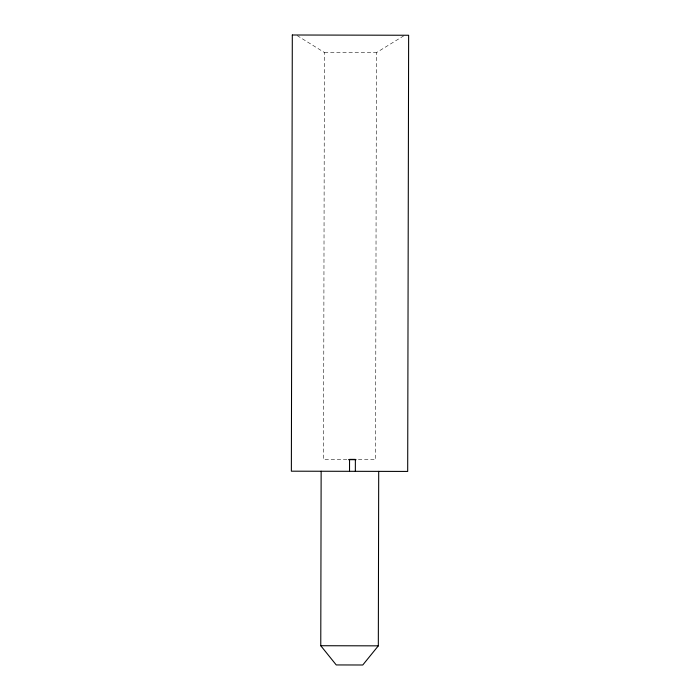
<?xml version="1.0" encoding="UTF-8"?>
<svg xmlns="http://www.w3.org/2000/svg" width="700" height="700" viewBox="0 0 700 700"><rect width="100%" height="100%" fill="white"/><g stroke="black" fill="none" stroke-linecap="round" stroke-linejoin="round"><path stroke-width="0.53" stroke-dasharray="3.5 2.62" d="M297.168 35.578L324.424 52.518L323.549 459.62L347.384 459.673M403.777 35.805L376.442 52.631L375.559 459.734L357.14 459.699M324.424 52.518L376.442 52.631"/><path stroke-width="1.05" d="M378.7 471.371L378.324 645.846L362.757 665L336.245 664.939L320.766 645.724L321.142 471.249M349.527 471.31L349.554 459.375L355.373 459.384L355.346 471.319M348.469 459.673L356.055 459.69M320.766 645.724L378.324 645.846M292.311 35L291.366 471.188L407.689 471.433L408.634 35.254L292.311 35"/></g></svg>
